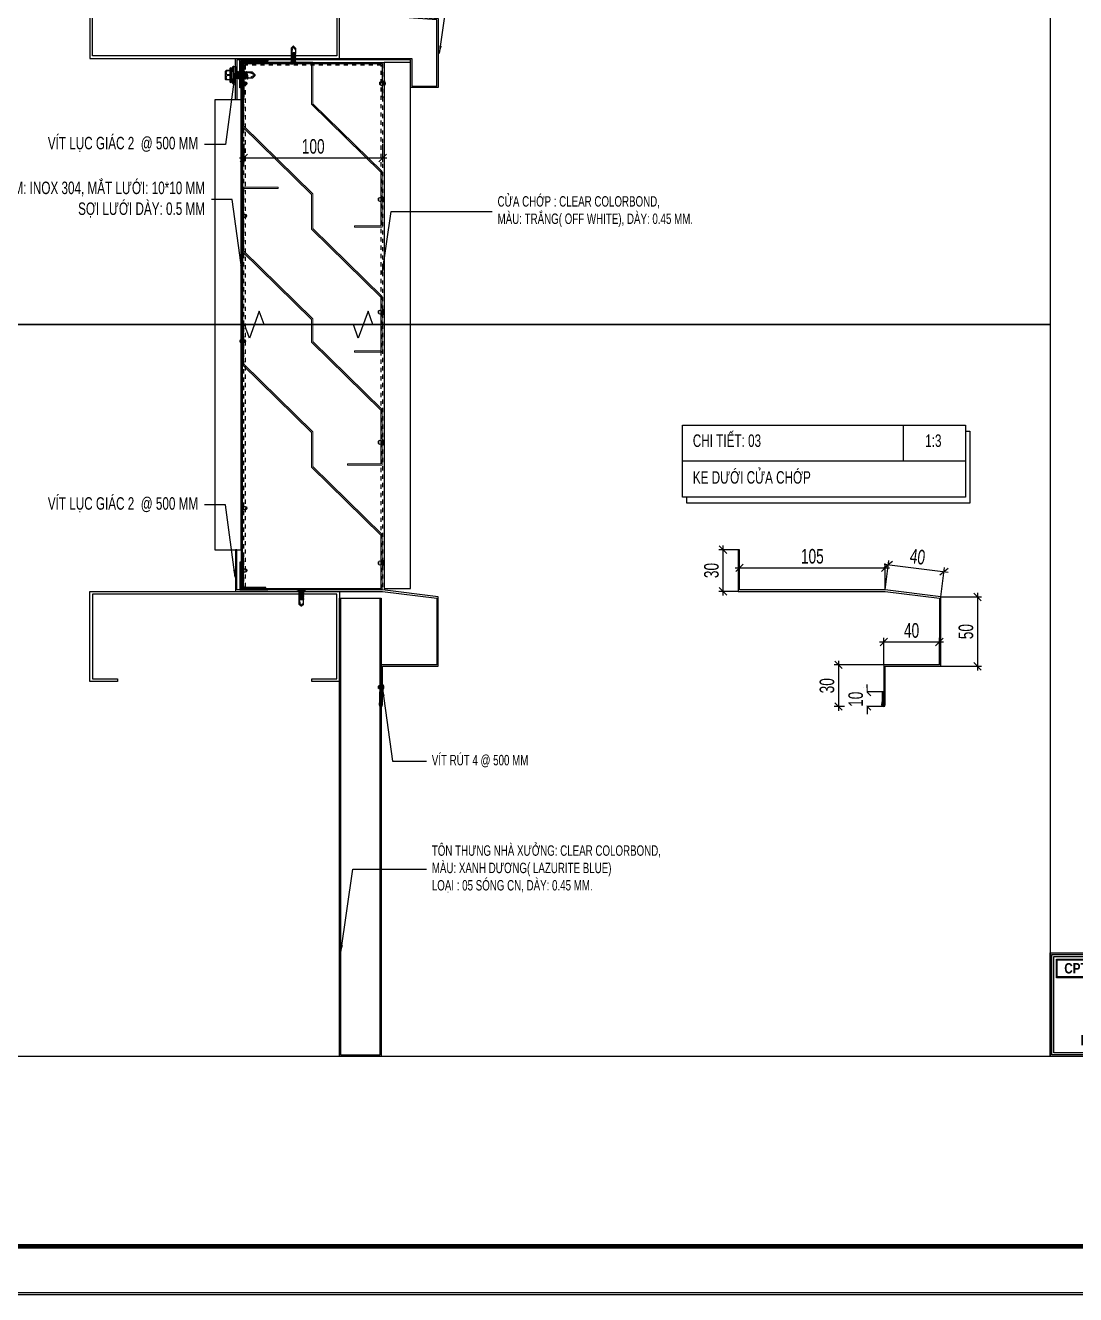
# Model space of a CAD drawing. Header units: inches. Extents: x 340055 to 349452, y -34649 to -30845.
# Drawn here: x 346303.7 to 346555.9, y -33835.3 to -33530.4 of the extents above; entities that cross this region are included whole.
import ezdxf
from ezdxf.enums import TextEntityAlignment as Align

# ---------------------------------------------------------------- set-up
doc = ezdxf.new("R2010")
doc.units = ezdxf.units.IN
doc.header["$MEASUREMENT"] = 0
doc.linetypes.add('DASHED2', pattern=[9.525, 6.35, -3.175])
doc.linetypes.add('DD3', pattern=[0.2, 0.1, -0.1])
for name, color, linetype in [('1', 1, 'Continuous'), ('2', 2, 'Continuous'), ('3', 3, 'Continuous'), ('9', 9, 'Continuous'), ('DIM', 8, 'Continuous'), ('flashing', 6, 'Continuous'), ('NET IN', 3, 'Continuous'), ('STRUCTURE', 1, 'Continuous')]:
    doc.layers.add(name, color=color, linetype=linetype)
doc.layers.add('2H-vua', color=2, linetype='Continuous', lineweight=20)
doc.layers.add('TL-TIILE BLOCK A2$0$TL-TITLE BLOCK 1', color=7, linetype='Continuous', lineweight=50)
doc.styles.add('2501', font='', dxfattribs={"height": 250})
doc.styles.add('HX3', font='')
doc.styles.add('ST1H', font='vnshxh.shx', dxfattribs={"width": 0.7})
doc.styles.get('2501').set_extended_font_data('.VnArialH', bold=True)
doc.styles.get('HX3').set_extended_font_data('.VnBlackH')
doc.dimstyles.new('3', dxfattribs={"dimtxt": 3.5, "dimasz": 1.8, "dimexe": 1, "dimexo": 0, "dimgap": 1, "dimtad": 1, "dimdec": 0, "dimlfac": 3, "dimzin": 0, "dimdsep": 46, "dimtxsty": 'ST1H', "dimblk": 'OBLIQUE', "dimcen": 1, "dimdle": 1, "dimclrd": 8, "dimclre": 8, "dimclrt": 3, "dimadec": 0, "dimazin": 0, "dimtfac": 1, "dimtdec": 0, "dimtix": 1, "dimtofl": 0, "dimtmove": 1, "dimatfit": 3, "dimfxl": 0, "dimtolj": 1, "dimtzin": 0, "dimlwd": -1, "dimlwe": -1, "dimarcsym": 0})

# ---------------------------------------------------------------- blocks, each defined once
blk = doc.blocks.new('RIVET')
at = {"color": 8}
for p, q in [((-3.9, 1.1), (-4.2, 0)), ((-4.2, 0), (-3.9, -1.1)), ((-3.9, -1.1), (-3.9, 1.1)), ((-3.5, -1.3), (-3.5, 1.3)), ((-1, -1.2), (-1, 1.3)), ((-1, 1.3), (-0.1, 1.3)), ((0, 1.3), (0, 2.4)), ((0, -1.3), (0, 1.3)), ((0.1, 2.5), (0.1, 2.5)), ((0.1, 2.5), (0.7, 1.4)), ((0.1, -2.5), (0.1, 2.5)), ((0.7, 1.1), (0.7, -1.1)), ((0.9, 0.7), (0.7, 0.7)), ((0.9, -0.7), (0.9, 0.7)), ((-0.1, -1.2), (-1, -1.2)), ((0, -2.4), (0, -1.3)), ((0.7, -1.4), (0.1, -2.5)), ((0.1, -2.5), (0.1, -2.5)), ((0.9, -0.7), (0.7, -0.7))]:
    blk.add_line(p, q, dxfattribs=at)
for centre, radius, start, end in [((-3.4, 0.7), 0.634, 101.5667, 142.2309), ((-2.5, -0.1), 1.78, 64.6352, 125.2369), ((-0.9, 3), 1.71, 240.4783, 268.3625), ((-0.1, 1.3), 0.0625, 270, 0), ((0.1, 2.4), 0.0625, 90, 180), ((0.1, 2.4), 0.0625, 26.5651, 90), ((0.1, 1.1), 0.625, 0, 26.5651), ((5.4, 0.6), 4.45, 179.0778, 187.9518), ((5.8, -0.6), 4.85, 172.415, 180.5555), ((-3.4, -0.7), 0.634, 217.7691, 258.4333), ((-2.5, 0.1), 1.78, 234.7631, 295.3648), ((-0.9, -3), 1.71, 91.6375, 119.5217), ((-0.1, -1.3), 0.0625, 0, 90), ((0.1, -2.4), 0.0625, 180, 270), ((0.1, -2.4), 0.0625, 270, 333.4349), ((0.1, -1.1), 0.625, 333.4349, 0)]:
    blk.add_arc(centre, radius, start, end, dxfattribs=at)
blk = doc.blocks.new('HFR-1')
at = {"layer": 'STRUCTURE', "color": 1, "linetype": 'Continuous'}
for p, q in [((-5.5, 0), (5.5, 0)), ((-5.2, 0.8), (-3.4, 1.5)), ((5.2, 0.8), (3.4, 1.5)), ((-2.4, -1.2), (-3, -1.6)), ((-3, -1.6), (-2.4, -1.9)), ((-2.4, -1.9), (-3, -2.3)), ((-3, -2.3), (-2.4, -2.6)), ((-2.4, -2.6), (-3, -3)), ((-3, -3), (-2.4, -3.3)), ((-2.4, -3.3), (-3, -3.7)), ((-3, -3.7), (-2.4, -4.1)), ((-2.4, -4.1), (-3, -4.4)), ((-3, -4.4), (-2.4, -4.8)), ((-2.4, -4.8), (-3, -5.1)), ((-3, -5.1), (-2.4, -5.5)), ((-2.4, -5.5), (-3, -5.8)), ((-3, -5.8), (-2.4, -6.2)), ((-2.4, -6.2), (-3, -6.6)), ((-3, -6.6), (-2.4, -6.9)), ((-2.4, -6.9), (-3, -7.3)), ((-3, -7.3), (-2.4, -7.6)), ((-2.4, -7.6), (-3, -8)), ((-3, -8), (-2.4, -8.3)), ((-2.4, -8.3), (-3, -8.7)), ((-3, -8.7), (-2.4, -9)), ((-2.4, -9), (-3, -9.4)), ((-3, -9.4), (-2.4, -9.7)), ((-2.4, -9.7), (-3, -10.1)), ((-3, -10.1), (-2.4, -10.5)), ((-2.4, -10.5), (-3, -10.8)), ((-3, -10.8), (-2.4, -11.2)), ((-2.4, -11.2), (-3, -11.5)), ((-3, -11.5), (-2.4, -11.9)), ((-2.9, -1.6), (2.9, -1.4)), ((-2.9, -2.3), (2.9, -2.1)), ((-2.9, -3), (2.9, -2.8)), ((-2.9, -3.7), (2.9, -3.6)), ((-2.9, -4.4), (2.9, -4.3)), ((-2.9, -5.1), (2.9, -5)), ((-2.9, -5.9), (2.9, -5.7)), ((-2.9, -6.6), (2.9, -6.4)), ((-2.9, -7.3), (2.9, -7.1)), ((-2.9, -8), (2.9, -7.8)), ((-2.9, -8.7), (2.9, -8.5)), ((-2.9, -9.4), (2.9, -9.2)), ((-2.9, -10.1), (1.5, -10)), ((-2.9, -10.8), (1.3, -10.7)), ((-2.9, -11.5), (0.9, -11.4)), ((-2.5, -17.4), (-2.5, -11.8)), ((2.4, -1.1), (-2.4, -1.2)), ((2.4, -1.8), (-2.4, -1.9)), ((-2.4, -1.9), (2.4, -1.8)), ((-2.4, -2.6), (2.4, -2.5)), ((2.4, -2.5), (-2.4, -2.6)), ((-2.4, -3.3), (2.4, -3.2)), ((2.4, -3.2), (-2.4, -3.3)), ((-2.4, -4.1), (2.4, -3.9)), ((2.4, -3.9), (-2.4, -4.1)), ((-2.4, -4.8), (2.4, -4.6)), ((2.4, -4.6), (-2.4, -4.8)), ((-2.4, -5.5), (2.4, -5.3)), ((2.4, -5.3), (-2.4, -5.5)), ((-2.4, -6.2), (2.4, -6)), ((2.4, -6), (-2.4, -6.2)), ((-2.4, -6.9), (2.4, -6.8)), ((2.4, -6.8), (-2.4, -6.9)), ((-2.4, -7.6), (2.4, -7.5)), ((2.4, -7.5), (-2.4, -7.6)), ((-2.4, -8.3), (2.4, -8.2)), ((2.4, -8.2), (-2.4, -8.3)), ((-2.4, -9), (2.4, -8.9)), ((2.4, -8.9), (-2.4, -9)), ((-2.4, -9.7), (2.4, -9.6)), ((2.4, -9.6), (-2.4, -9.7)), ((1.4, -10.3), (-2.4, -10.5)), ((-2.4, -10.5), (1.4, -10.3)), ((-2.4, -11.2), (1.1, -11.1)), ((1.1, -11.1), (-2.4, -11.2)), ((-2.4, -11.9), (0.4, -11.8)), ((1.6, -16.1), (2.3, -10.2)), ((2.2, -10), (2.9, -10)), ((2.2, -11), (2.4, -11)), ((2.4, -11), (2.2, -11)), ((2.2, -11.4), (2.9, -11.4)), ((2.2, -11.7), (2.4, -11.7)), ((2.4, -10.3), (2.3, -10.3)), ((2.3, -10.3), (2.4, -10.3)), ((2.3, -10.7), (2.9, -10.7)), ((2.9, -1.4), (2.4, -1.1)), ((2.4, -1.8), (2.9, -1.4)), ((2.9, -2.1), (2.4, -1.8)), ((2.4, -2.5), (2.9, -2.1)), ((2.9, -2.8), (2.4, -2.5)), ((2.4, -3.2), (2.9, -2.8)), ((2.9, -3.6), (2.4, -3.2)), ((2.4, -3.9), (2.9, -3.6)), ((2.9, -4.3), (2.4, -3.9)), ((2.4, -4.6), (2.9, -4.3)), ((2.9, -5), (2.4, -4.6)), ((2.4, -5.3), (2.9, -5)), ((2.9, -5.7), (2.4, -5.3)), ((2.4, -6), (2.9, -5.7)), ((2.9, -6.4), (2.4, -6)), ((2.4, -6.8), (2.9, -6.4)), ((2.9, -7.1), (2.4, -6.8)), ((2.4, -7.5), (2.9, -7.1)), ((2.9, -7.8), (2.4, -7.5)), ((2.4, -8.2), (2.9, -7.8)), ((2.9, -8.5), (2.4, -8.2)), ((2.4, -8.9), (2.9, -8.5)), ((2.9, -9.2), (2.4, -8.9)), ((2.4, -9.6), (2.9, -9.2)), ((2.9, -10), (2.4, -9.6)), ((2.4, -10.3), (2.9, -10)), ((2.9, -10.7), (2.4, -10.3)), ((2.4, -11), (2.9, -10.7)), ((2.9, -11.4), (2.4, -11)), ((2.4, -11.7), (2.9, -11.4)), ((2.5, -17.4), (2.5, -11.7)), ((-2.5, -17.4), (-2, -16.7)), ((-2.5, -17.4), (-0.2, -19.7)), ((-1, -16.7), (0.2, -19.7)), ((0.1, -19.4), (1.2, -17.3)), ((0.2, -19.7), (2.5, -17.4))]:
    blk.add_line(p, q, dxfattribs=at)
at = {"layer": 'STRUCTURE', "color": 1, "linetype": 'Continuous', "ltscale": 8}
for p in [(-3.4, 1.5), (3.4, 1.5)]:
    blk.add_line(p, (0, 1.5), dxfattribs=at)
at = {"layer": 'STRUCTURE', "color": 1, "linetype": 'DASHED2'}
for p in [(-1.9, 1.5), (1.9, 1.5)]:
    blk.add_line(p, (0, 0), dxfattribs=at)
at = {"layer": 'STRUCTURE', "color": 1, "linetype": 'Continuous', "ltscale": 8}
for centre, start, end in [((-4.7, 0.2), 130.41, 194.8062), ((4.7, 0.2), 345.1938, 49.59)]:
    blk.add_arc(centre, 0.801, start, end, dxfattribs=at)
at = {"layer": 'STRUCTURE', "color": 1, "linetype": 'Continuous'}
for centre, radius, start, end in [((-7.3, -9), 9.14, 58.065, 78.8402), ((5.1, -3.8), 3.83, 84.2039, 134.3621), ((-0.5, -10.1), 1.93, 296.6041, 355.3922), ((1.9, -10.3), 0.444, 15.9762, 172.6971), ((-1.5, -17.1), 0.59, 34.2302, 144.5641), ((0, -19.4), 0.331, 231.6348, 305.4287), ((-0.6, -16), 2.2, 324.0048, 357.8268)]:
    blk.add_arc(centre, radius, start, end, dxfattribs=at)
blk = doc.blocks.new('_Oblique')
at = {"color": 0, "linetype": 'ByBlock', "lineweight": -2}
blk.add_line((-0.5, -0.5), (0.5, 0.5), dxfattribs=at)
blk = doc.blocks.new('*D333')
at = {"color": 8, "linetype": 'Continuous', "transparency": 16777216}
for p, q in [((346356.18, -33558.89), (346356.18, -33563.28)), ((346389.51, -33558.89), (346389.51, -33563.28)), ((346355.18, -33562.28), (346390.51, -33562.28))]:
    blk.add_line(p, q, dxfattribs=at)
at = {"layer": 'Defpoints', "color": 0, "transparency": 16777216}
for p in [(346356.18, -33558.89), (346389.51, -33558.89), (346389.51, -33562.28)]:
    blk.add_point(p, dxfattribs=at)
at = {"color": 8, "transparency": 16777216, "xscale": 1.8, "yscale": 1.8, "zscale": 1.8, "rotation": 180}
blk.add_blockref('_Oblique', (346356.18, -33562.28), dxfattribs=at)
at = {"color": 8, "transparency": 16777216, "xscale": 1.8, "yscale": 1.8, "zscale": 1.8}
blk.add_blockref('_Oblique', (346389.51, -33562.28), dxfattribs=at)
at = {"color": 3, "transparency": 16777216, "insert": (346372.85, -33559.53), "char_height": 3.5, "attachment_point": 5, "style": 'ST1H', "bg_fill": 3, "box_fill_scale": 1.25, "bg_fill_color": 256, "bg_fill_true_color": 13158600, "bg_fill_transparency": 0}
blk.add_mtext('\\A1;100', dxfattribs=at)
blk = doc.blocks.new('*D334')
at = {"color": 8, "linetype": 'Continuous', "transparency": 16777216}
for p, q in [((346474.86, -33656.39), (346470.23, -33656.39)), ((346471.23, -33655.39), (346471.23, -33667.39)), ((346474.86, -33666.39), (346470.23, -33666.39))]:
    blk.add_line(p, q, dxfattribs=at)
at = {"layer": 'Defpoints', "color": 0, "transparency": 16777216}
for p in [(346474.86, -33656.39), (346471.23, -33666.39), (346474.86, -33666.39)]:
    blk.add_point(p, dxfattribs=at)
at = {"color": 8, "transparency": 16777216, "xscale": 1.8, "yscale": 1.8, "zscale": 1.8}
for p, rotation in [((346471.23, -33656.39), 90), ((346471.23, -33666.39), 270)]:
    blk.add_blockref('_Oblique', p, dxfattribs=dict(at, rotation=rotation))
at = {"color": 3, "transparency": 16777216, "insert": (346468.48, -33661.39), "char_height": 3.5, "attachment_point": 5, "rotation": 90, "style": 'ST1H', "bg_fill": 3, "box_fill_scale": 1.25, "bg_fill_color": 256, "bg_fill_true_color": 13158600, "bg_fill_transparency": 0}
blk.add_mtext('\\A1;30', dxfattribs=at)
blk = doc.blocks.new('*D335')
at = {"color": 8, "linetype": 'Continuous', "transparency": 16777216}
for p, q in [((346474.2, -33660.73), (346511.2, -33660.73)), ((346475.2, -33666.06), (346475.2, -33659.73)), ((346510.2, -33666.06), (346510.2, -33659.73))]:
    blk.add_line(p, q, dxfattribs=at)
at = {"layer": 'Defpoints', "color": 0, "transparency": 16777216}
for p in [(346510.2, -33660.73), (346475.2, -33666.06), (346510.2, -33666.06)]:
    blk.add_point(p, dxfattribs=at)
at = {"color": 8, "transparency": 16777216, "xscale": 1.8, "yscale": 1.8, "zscale": 1.8, "rotation": 180}
blk.add_blockref('_Oblique', (346475.2, -33660.73), dxfattribs=at)
at = {"color": 8, "transparency": 16777216, "xscale": 1.8, "yscale": 1.8, "zscale": 1.8}
blk.add_blockref('_Oblique', (346510.2, -33660.73), dxfattribs=at)
at = {"color": 3, "transparency": 16777216, "insert": (346492.7, -33657.98), "char_height": 3.5, "attachment_point": 5, "style": 'ST1H', "bg_fill": 3, "box_fill_scale": 1.25, "bg_fill_color": 256, "bg_fill_true_color": 13158600, "bg_fill_transparency": 0}
blk.add_mtext('\\A1;105', dxfattribs=at)
blk = doc.blocks.new('*D336')
at = {"color": 8, "linetype": 'Continuous', "transparency": 16777216}
for p, q in [((346509.97, -33659.85), (346525.29, -33661.77)), ((346510.2, -33666.06), (346511.09, -33658.98)), ((346523.54, -33667.73), (346524.43, -33660.65))]:
    blk.add_line(p, q, dxfattribs=at)
at = {"layer": 'Defpoints', "color": 0, "transparency": 16777216}
for p in [(346524.3, -33661.64), (346510.2, -33666.06), (346523.54, -33667.73)]:
    blk.add_point(p, dxfattribs=at)
at = {"color": 8, "transparency": 16777216, "xscale": 1.8, "yscale": 1.8, "zscale": 1.8}
for p, rotation in [((346510.96, -33659.97), 172.8787260717291), ((346524.3, -33661.64), 352.8787260717291)]:
    blk.add_blockref('_Oblique', p, dxfattribs=dict(at, rotation=rotation))
at = {"color": 3, "transparency": 16777216, "insert": (346517.97, -33658.08), "char_height": 3.5, "attachment_point": 5, "rotation": 352.8787, "style": 'ST1H', "bg_fill": 3, "box_fill_scale": 1.25, "bg_fill_color": 256, "bg_fill_true_color": 13158600, "bg_fill_transparency": 0}
blk.add_mtext('\\A1;40', dxfattribs=at)
blk = doc.blocks.new('*D337')
at = {"color": 8, "linetype": 'Continuous', "transparency": 16777216}
for p, q in [((346532.34, -33666.73), (346532.34, -33685.39)), ((346523.54, -33667.73), (346533.34, -33667.73)), ((346523.54, -33684.39), (346533.34, -33684.39))]:
    blk.add_line(p, q, dxfattribs=at)
at = {"layer": 'Defpoints', "color": 0, "transparency": 16777216}
for p in [(346523.54, -33667.73), (346523.54, -33684.39), (346532.34, -33684.39)]:
    blk.add_point(p, dxfattribs=at)
at = {"color": 8, "transparency": 16777216, "xscale": 1.8, "yscale": 1.8, "zscale": 1.8}
for p, rotation in [((346532.34, -33667.73), 90), ((346532.34, -33684.39), 270)]:
    blk.add_blockref('_Oblique', p, dxfattribs=dict(at, rotation=rotation))
at = {"color": 3, "transparency": 16777216, "insert": (346529.59, -33676.06), "char_height": 3.5, "attachment_point": 5, "rotation": 90, "style": 'ST1H', "bg_fill": 3, "box_fill_scale": 1.25, "bg_fill_color": 256, "bg_fill_true_color": 13158600, "bg_fill_transparency": 0}
blk.add_mtext('\\A1;50', dxfattribs=at)
blk = doc.blocks.new('*D338')
at = {"color": 8, "linetype": 'Continuous', "transparency": 16777216}
for p, q in [((346508.86, -33678.55), (346524.21, -33678.55)), ((346509.86, -33684.06), (346509.86, -33677.55)), ((346523.21, -33684.06), (346523.21, -33677.55))]:
    blk.add_line(p, q, dxfattribs=at)
at = {"layer": 'Defpoints', "color": 0, "transparency": 16777216}
for p in [(346523.21, -33678.55), (346509.86, -33684.06), (346523.21, -33684.06)]:
    blk.add_point(p, dxfattribs=at)
at = {"color": 8, "transparency": 16777216, "xscale": 1.8, "yscale": 1.8, "zscale": 1.8, "rotation": 180}
blk.add_blockref('_Oblique', (346509.86, -33678.55), dxfattribs=at)
at = {"color": 8, "transparency": 16777216, "xscale": 1.8, "yscale": 1.8, "zscale": 1.8}
blk.add_blockref('_Oblique', (346523.21, -33678.55), dxfattribs=at)
at = {"color": 3, "transparency": 16777216, "insert": (346516.53, -33675.8), "char_height": 3.5, "attachment_point": 5, "style": 'ST1H', "bg_fill": 3, "box_fill_scale": 1.25, "bg_fill_color": 256, "bg_fill_true_color": 13158600, "bg_fill_transparency": 0}
blk.add_mtext('\\A1;40', dxfattribs=at)
blk = doc.blocks.new('*D339')
at = {"color": 8, "linetype": 'Continuous', "transparency": 16777216}
for p, q in [((346509.86, -33684.06), (346497.97, -33684.06)), ((346498.97, -33683.06), (346498.97, -33695.06)), ((346509.76, -33694.06), (346497.97, -33694.06))]:
    blk.add_line(p, q, dxfattribs=at)
at = {"layer": 'Defpoints', "color": 0, "transparency": 16777216}
for p in [(346509.86, -33684.06), (346498.97, -33694.06), (346509.76, -33694.06)]:
    blk.add_point(p, dxfattribs=at)
at = {"color": 8, "transparency": 16777216, "xscale": 1.8, "yscale": 1.8, "zscale": 1.8}
for p, rotation in [((346498.97, -33684.06), 90), ((346498.97, -33694.06), 270)]:
    blk.add_blockref('_Oblique', p, dxfattribs=dict(at, rotation=rotation))
at = {"color": 3, "transparency": 16777216, "insert": (346496.22, -33689.06), "char_height": 3.5, "attachment_point": 5, "rotation": 90, "style": 'ST1H', "bg_fill": 3, "box_fill_scale": 1.25, "bg_fill_color": 256, "bg_fill_true_color": 13158600, "bg_fill_transparency": 0}
blk.add_mtext('\\A1;30', dxfattribs=at)
blk = doc.blocks.new('*D340')
at = {"color": 8, "linetype": 'Continuous', "transparency": 16777216}
for p, q in [((346509.48, -33690.56), (346504.87, -33690.56)), ((346505.87, -33690.56), (346505.87, -33688.76)), ((346509.76, -33694.06), (346504.87, -33694.06)), ((346505.87, -33694.06), (346505.87, -33695.86))]:
    blk.add_line(p, q, dxfattribs=at)
at = {"layer": 'Defpoints', "color": 0, "transparency": 16777216}
for p in [(346509.48, -33690.56), (346509.76, -33694.06)]:
    blk.add_point(p, dxfattribs=at)
at = {"color": 8, "transparency": 16777216, "xscale": 1.8, "yscale": 1.8, "zscale": 1.8}
for p, rotation in [((346505.87, -33690.56), 270), ((346505.87, -33694.06), 90)]:
    blk.add_blockref('_Oblique', p, dxfattribs=dict(at, rotation=rotation))
at = {"color": 3, "transparency": 16777216, "insert": (346503.12, -33692.31), "char_height": 3.5, "attachment_point": 5, "rotation": 90, "style": 'ST1H', "bg_fill": 3, "box_fill_scale": 1.25, "bg_fill_color": 256, "bg_fill_true_color": 13158600, "bg_fill_transparency": 0}
blk.add_mtext('\\A1;10', dxfattribs=at)
at = {"layer": 'Defpoints', "color": 0, "transparency": 16777216}
blk.add_point((346505.87, -33694.06), dxfattribs=at)
blk = doc.blocks.new('DAUKIEMSOAT')
at = {"layer": '1'}
h = blk.add_hatch(color=10, dxfattribs=at)
h.dxf.hatch_style = 1
h.paths.add_polyline_path([(-1009.3, -10752.83), (-1009.3, -10728.79), (-944.11, -10728.79), (-944.11, -10752.83)], flags=16)
h.paths.add_polyline_path([(-1009.73, -10753.26), (-1009.73, -10728.36), (-943.68, -10728.36), (-943.68, -10753.26)])
h = blk.add_hatch(color=10, dxfattribs=at)
h.dxf.hatch_style = 1
h.paths.add_polyline_path([(-945.66, -10734.13), (-1008.05, -10734.13), (-1008.05, -10730.05), (-945.66, -10730.05)], flags=16)
h.paths.add_polyline_path([(-945.4, -10729.86), (-945.4, -10734.33), (-1008.24, -10734.33), (-1008.24, -10729.86)])
at = {"layer": '1', "color": 10}
for points in [[(-1009.73, -10753.26), (-1009.73, -10728.36), (-943.68, -10728.36), (-943.68, -10753.26)], [(-1009.3, -10752.83), (-1009.3, -10728.79), (-944.11, -10728.79), (-944.11, -10752.83)], [(-1008.87, -10752.4), (-1008.87, -10729.22), (-944.54, -10729.22), (-944.54, -10752.4)], [(-945.4, -10729.86), (-945.4, -10734.33), (-1008.24, -10734.33), (-1008.24, -10729.86)], [(-945.66, -10734.13), (-1008.05, -10734.13), (-1008.05, -10730.05), (-945.66, -10730.05)]]:
    blk.add_lwpolyline(points, close=True, dxfattribs=at)
at = {"layer": '1', "color": 10, "style": '2501', "width": 0.8}
blk.add_text('CPT VN MECHANICAL CONSTRUCTION JSC', height=2.5, dxfattribs=at).set_placement((-1006.34, -10733.32))
at = {"layer": '1', "color": 10, "style": 'HX3', "width": 0.9}
blk.add_text('APPROVED', height=6.75, dxfattribs=at).set_placement((-977.64, -10744.37), align=Align.CENTER)
at = {"layer": '1', "color": 251, "linetype": 'Continuous', "true_color": 0x645e5e, "style": 'HX3', "width": 0.9}
blk.add_text('APPROVED', height=6.75, dxfattribs=at).set_placement((-976.82, -10744.92), align=Align.CENTER)
at = {"layer": '1', "color": 10, "style": '2501'}
blk.add_attdef('DATE', text='', height=2.48, dxfattribs=at).set_placement((-1002.45, -10749.37), align=Align.MIDDLE_LEFT)
blk = doc.blocks.new('A$C57dc6cef')
at = {"layer": 'DIM', "color": 1}
blk.add_blockref('DAUKIEMSOAT', (1009.73, 10753.26), dxfattribs=at).add_auto_attribs({'DATE': 'DATE:11.07.2022'})
blk = doc.blocks.new('A$Cc64c765f')
at = {"layer": '9'}
blk.add_blockref('A$C57dc6cef', (-1.75, 0), dxfattribs=at)
blk = doc.blocks.new('Short_Self_drilling')
at = {"layer": 'STRUCTURE', "color": 1, "linetype": 'Continuous'}
for p, q in [((6.43, 1.74), (-6.43, 1.73)), ((5.14, 3.76), (-5.14, 3.75)), ((-2.57, 2.9), (-5.14, 2.9)), ((-3.43, 3.75), (-3.43, 6.75)), ((3, 7.19), (-3, 7.18)), ((2.57, 2.9), (-2.57, 2.9)), ((-2.14, 2.8), (-2.14, 2.9)), ((6.25, 0), (0, 0)), ((2.15, 2.8), (2.15, 2.9)), ((2.16, -0.5), (2.15, 0.01)), ((5.14, 2.9), (2.57, 2.9)), ((3.43, 3.76), (3.42, 6.76)), ((2.99, -1.17), (-2.7, -0.23)), ((2.99, -2.7), (-2.7, -1.76)), ((2.99, -4.23), (-2.7, -3.28)), ((2.99, -5.75), (-2.7, -4.81)), ((2.99, -7.28), (-2.7, -6.33)), ((-1.91, -7.99), (-2.7, -7.86)), ((-2.14, -1.38), (-2.14, -0.87)), ((-2.14, -2.91), (-2.14, -2.39)), ((-2.14, -4.43), (-2.14, -3.92)), ((-2.13, -5.96), (-2.14, -5.44)), ((-2.14, -12.33), (-2.14, -8.48)), ((-2.13, -7.49), (-2.13, -6.97)), ((3, -8.8), (-1.14, -8.12)), ((2.15, -12.31), (2.15, -9.14)), ((2.16, -2.03), (2.16, -1.51)), ((2.16, -3.55), (2.16, -3.04)), ((2.16, -5.08), (2.16, -4.56)), ((2.16, -6.6), (2.16, -6.09)), ((2.16, -8.13), (2.16, -7.61))]:
    blk.add_line(p, q, dxfattribs=at)
blk.add_lwpolyline([(6.43, 1.31), (6.43, 1.74), (2.14, 2.81), (-2.14, 2.8), (-6.43, 1.73), (-6.43, 1.3)], close=True, dxfattribs=at)
for points in [[(-6.43, 1.3, -0.088869), (-6.25, 0), (0, 0)], [(-0.13, 3.76), (-0.33, 6.23, 0.338878), (-3.14, 6.23), (-3.33, 3.75)], [(3.3, 3.76), (3.1, 6.23, 0.338878), (0.29, 6.23), (0.1, 3.76)], [(-0.08, -14.04), (-1.04, -12.24, -0.148657), (-1.4, -11.2), (-1.95, -7.72, -0.815006), (-1.21, -7.77, 0.150833), (-0.85, -8.68)], [(2.15, -12.31), (0.17, -14.24, -0.333596), (-0.17, -14.24), (-2.14, -12.33)], [(2.15, -12.31), (1.71, -11.7, 0.52242), (0.88, -11.71), (-0.17, -14.24)]]:
    blk.add_lwpolyline(points, format="xyb", dxfattribs=at)
for points in [[(2.99, -1.17), (2.16, -1.51), (-2.14, -0.85), (-2.7, -0.23), (-2.36, 0)], [(2.99, -2.7), (2.16, -3.04), (-2.14, -2.37), (-2.7, -1.76), (-2.14, -1.38), (2.16, -2.03), (2.99, -2.7)], [(2.99, -4.23), (2.16, -4.56), (-2.14, -3.9), (-2.7, -3.28), (-2.14, -2.91), (2.16, -3.55), (2.99, -4.23)], [(2.99, -5.75), (2.16, -6.09), (-2.14, -5.43), (-2.7, -4.81), (-2.14, -4.43), (2.16, -5.08), (2.99, -5.75)], [(2.99, -7.28), (2.16, -7.62), (-2.14, -6.95), (-2.7, -6.33), (-2.13, -5.96), (2.16, -6.6), (2.99, -7.28)], [(-1.82, -8.53), (-2.14, -8.48), (-2.7, -7.86), (-2.13, -7.49), (-1.83, -7.53)], [(-1.26, -7.62), (2.16, -8.13), (3, -8.8)], [(-1.18, 0), (2.16, -0.5), (2.99, -1.17)], [(3, -8.8), (2.16, -9.14), (-0.85, -8.68)]]:
    blk.add_lwpolyline(points, dxfattribs=at)
for centre, radius, start, end in [((-4.99, 3.32), 0.455, 109.79487, 250.26739), ((-3, 6.75), 0.429, 90.03113, 180.03113), ((3, 6.76), 0.429, 0.03113, 90.03113), ((5.07, 3.33), 0.435, 279.72757, 80.33469), ((9.99, 0.17), 3.74, 162.29632, 182.61031)]:
    blk.add_arc(centre, radius, start, end, dxfattribs=at)
blk = doc.blocks.new('kt kien truc 1')
at = {"layer": 'Defpoints', "color": 8}
blk.add_lwpolyline([(0, 0), (594, 0), (594, 420), (0, 420)], close=True, dxfattribs=at)
at = {"layer": 'TL-TIILE BLOCK A2$0$TL-TITLE BLOCK 1', "const_width": 1}
blk.add_lwpolyline([(20, 10), (579, 10), (584, 15), (584, 405), (579, 410), (20, 410), (15, 405), (15, 15)], close=True, dxfattribs=at)

msp = doc.modelspace()

# ---------------------------------------------------------------- hatches: boundary and pattern name
at = {"true_color": 0xfa051e}
h = msp.add_hatch(dxfattribs=at)
h.set_pattern_fill('ANSI31', color=1, scale=3, style=0)
h.set_pattern_definition([(45, (1181.8792, 4339.82688), (-0.26516504294, 0.26516504294), [])])
h.paths.add_polyline_path([(346355.243, -33545.4237), (346355.243, -33538.757), (346361.9097, -33538.757), (346361.9097, -33539.057), (346355.543, -33539.057), (346355.543, -33545.4237)])
at = {"true_color": 0xf66c09}
h = msp.add_hatch(dxfattribs=at)
h.set_pattern_fill('ANSI37', color=30, style=0)
h.set_pattern_definition([(45, (1181.87918, 4339.82688), (-0.08838834765, 0.08838834765), []), (135, (1181.87918, 4339.82688), (-0.08838834765, -0.08838834765), [])])
h.paths.add_polyline_path([(346355.543, -33602.3297), (346355.543, -33539.057), (346361.4737, -33539.057), (346361.4737, -33539.357), (346355.843, -33539.357), (346355.843, -33602.3297)])
h = msp.add_hatch(dxfattribs=at)
h.set_pattern_fill('ANSI37', color=30, style=0)
h.set_pattern_definition([(315, (1181.87918, -71544.6437), (-0.08838834765, -0.08838834765), []), (225, (1181.87918, -71544.6437), (-0.08838834765, 0.08838834765), [])])
h.paths.add_polyline_path([(346355.543, -33602.4871), (346355.543, -33665.7598), (346361.4737, -33665.7598), (346361.4737, -33665.4598), (346355.843, -33665.4598), (346355.843, -33602.4871)])
at = {"true_color": 0xfa051e}
h = msp.add_hatch(dxfattribs=at)
h.set_pattern_fill('ANSI31', color=1, scale=3, style=0)
h.set_pattern_definition([(315, (1181.8792, -71544.6437), (-0.26516504294, -0.26516504294), [])])
h.paths.add_polyline_path([(346355.243, -33659.3931), (346355.243, -33666.0598), (346361.9097, -33666.0598), (346361.9097, -33665.7598), (346355.543, -33665.7598), (346355.543, -33659.3931)])

# ---------------------------------------------------------------- linework, layer by layer
at = {"color": 9}
msp.add_line((346514.5431, -33626.4978), (346514.5431, -33635.1224), dxfattribs=at)
at = {"color": 8}
for points in [[(346265.1481, -33426.5398), (346549.8171, -33426.5398), (346549.8171, -33602.3297), (346265.1481, -33602.3297)], [(346265.1481, -33602.3297), (346549.8171, -33602.3297), (346549.8171, -33778.1197), (346265.1481, -33778.1197)]]:
    msp.add_lwpolyline(points, close=True, dxfattribs=at)
at = {"color": 94}
for points in [[(346372.511, -33517.3931), (346378.511, -33517.3931), (346378.511, -33537.7265), (346319.8444, -33537.7265), (346319.8444, -33517.3931), (346325.8444, -33517.3931), (346325.8444, -33516.7265), (346319.1777, -33516.7265), (346319.1777, -33538.3931), (346379.1777, -33538.3931), (346379.1777, -33516.7265), (346372.511, -33516.7265), (346372.511, -33517.3931)], [(346372.511, -33687.3931), (346378.511, -33687.3931), (346378.511, -33667.0598), (346319.8444, -33667.0598), (346319.8444, -33687.3931), (346325.8444, -33687.3931), (346325.8444, -33688.0598), (346319.1777, -33688.0598), (346319.1777, -33666.3931), (346379.1777, -33666.3931), (346379.1777, -33688.0598), (346372.511, -33688.0598), (346372.511, -33687.3931)]]:
    msp.add_lwpolyline(points, dxfattribs=at)
at = {"color": 1, "true_color": 0xfa051e}
for points in [[(346355.243, -33545.4237), (346355.243, -33538.757), (346361.9097, -33538.757), (346361.9097, -33539.057), (346355.543, -33539.057), (346355.543, -33545.4237)], [(346355.243, -33659.3931), (346355.243, -33666.0598), (346361.9097, -33666.0598), (346361.9097, -33665.7598), (346355.543, -33665.7598), (346355.543, -33659.3931)]]:
    msp.add_lwpolyline(points, close=True, dxfattribs=at)
at = {"color": 30, "true_color": 0xf66c09}
for points in [[(346355.543, -33602.3297), (346355.543, -33539.057), (346361.4737, -33539.057), (346361.4737, -33539.357), (346355.843, -33539.357), (346355.843, -33602.3297)], [(346355.543, -33602.4871), (346355.543, -33665.7598), (346361.4737, -33665.7598), (346361.4737, -33665.4598), (346355.843, -33665.4598), (346355.843, -33602.4871)]]:
    msp.add_lwpolyline(points, close=True, dxfattribs=at)
at = {"color": 71, "linetype": 'DD3', "ltscale": 10}
for points in [[(346356.1808, -33602.3297), (346356.1808, -33539.6903), (346389.5119, -33539.6903), (346389.5119, -33602.3297)], [(346389.1786, -33602.3297), (346389.1786, -33540.0237), (346356.5142, -33540.0237), (346356.5142, -33602.3297)], [(346389.5146, -33602.3297), (346389.5152, -33666.0598), (346356.1841, -33666.0598), (346356.1835, -33602.3297)], [(346356.5168, -33602.3297), (346356.5174, -33665.7265), (346389.1818, -33665.7265), (346389.1812, -33602.3297)]]:
    msp.add_lwpolyline(points, dxfattribs=at)
at = {"layer": '2', "color": 3, "ltscale": 0.3}
msp.add_lwpolyline([(346389.1777, -33668.0598), (346389.1776, -33778.1197), (346379.1779, -33778.1197), (346379.1777, -33668.0598)], close=True, dxfattribs=at)
msp.add_lwpolyline([(346388.8444, -33668.0598), (346388.8443, -33777.7863), (346379.5112, -33777.7863), (346379.511, -33668.0598)], dxfattribs=at)
at = {"layer": '2H-vua'}
for points in [[(346372.4357, -33602.3297), (346372.4357, -33601.0644), (346355.7817, -33584.7437), (346355.7817, -33569.2703), (346364.4484, -33569.2703), (346364.4484, -33569.6037), (346356.1151, -33569.6037), (346356.1151, -33584.6037), (346372.7691, -33600.9243), (346372.7691, -33602.3297)], [(346372.7691, -33570.9243), (346372.7691, -33579.2577), (346389.423, -33595.5783), (346389.423, -33608.9116), (346382.7564, -33608.9116), (346382.7564, -33608.5783), (346389.0897, -33608.5783), (346389.0897, -33595.7184), (346372.4357, -33579.3977), (346372.4357, -33571.0644)], [(346356.1151, -33602.3297), (346356.1151, -33611.7518), (346372.7691, -33628.0725), (346372.7691, -33636.4058), (346389.423, -33652.7265), (346389.423, -33666.0598), (346355.7817, -33666.0598), (346355.7817, -33657.8295), (346356.1151, -33657.8295), (346356.1151, -33665.7265), (346389.0897, -33665.7265), (346389.0897, -33652.8665), (346372.4357, -33636.5459), (346372.4357, -33628.2125), (346355.7817, -33611.8919), (346355.7817, -33602.3297)], [(346372.7691, -33602.3297), (346372.7691, -33606.4058), (346389.423, -33622.7265), (346389.423, -33636.0598), (346381.0897, -33636.0598), (346381.0897, -33635.7265), (346389.0897, -33635.7265), (346389.0897, -33622.8665), (346372.4357, -33606.5459), (346372.4357, -33602.3297)]]:
    msp.add_lwpolyline(points, dxfattribs=at)
at = {"layer": 'flashing'}
for points in [[(346354.5113, -33538.7354), (346354.5099, -33548.3293), (346354.1759, -33548.3293), (346354.1757, -33538.4013), (346396.5124, -33538.3654), (346396.5133, -33545.0132), (346402.5248, -33545.0132), (346402.5248, -33529.0865), (346379.1777, -33527.391), (346379.1745, -33500.8233), (346379.5086, -33500.8233), (346379.5133, -33527.0578), (346402.8582, -33528.781), (346402.8582, -33545.3466), (346396.1777, -33545.3466), (346396.1777, -33538.701)], [(346369.1155, -33539.357), (346389.8475, -33539.357), (346389.8475, -33547.6903), (346389.5119, -33547.6903), (346389.5119, -33539.6903), (346369.1155, -33539.6903), (346356.1786, -33539.6903), (346356.1786, -33547.6903), (346355.843, -33547.6903), (346355.843, -33539.357)]]:
    msp.add_lwpolyline(points, close=True, dxfattribs=at)
at = {"layer": 'flashing', "color": 94, "linetype": 'Continuous'}
msp.add_lwpolyline([(346397.3172, -33602.3297), (346397.3172, -33602.3297), (346397.3172, -33602.3297), (346397.3172, -33602.3297), (346387.1946, -33602.3297), (346386.0227, -33599.11), (346383.679, -33605.5494), (346382.5071, -33602.3297), (346371.1892, -33602.3297), (346371.1892, -33602.3297), (346371.1892, -33602.3297), (346371.1892, -33602.3297), (346371.1892, -33602.3297), (346371.1892, -33602.3297), (346371.1892, -33602.3297), (346361.0666, -33602.3297), (346359.8947, -33599.11), (346357.551, -33605.5494), (346356.3791, -33602.3297), (346345.0612, -33602.3297), (346345.0612, -33602.3297), (346345.0612, -33602.3297), (346345.0612, -33602.3297), (346345.0612, -33602.3297), (346345.0612, -33602.3297), (346345.0612, -33602.3297), (346334.9386, -33602.3297)], dxfattribs=at)
at = {"layer": 'flashing'}
for points in [[(346402.8582, -33667.7265), (346389.5177, -33666.0598), (346354.5133, -33666.0598), (346354.5133, -33656.7265), (346354.5133, -33656.7265), (346354.5133, -33656.3931), (346354.1777, -33656.3931), (346354.1777, -33666.3931), (346389.4959, -33666.3931), (346402.5248, -33668.0188), (346402.5248, -33684.0598), (346389.1777, -33684.0598), (346389.1777, -33693.6812), (346389.1777, -33693.6812, -0.96181871), (346388.9884, -33693.6812), (346389.138, -33692.6483), (346389.138, -33690.5616), (346388.7995, -33690.5616), (346388.7995, -33692.5845), (346388.6523, -33693.6321, 0.99730347), (346389.511, -33693.6321), (346389.511, -33684.3931), (346402.8582, -33684.3931)], [(346523.5412, -33667.7265), (346510.2008, -33666.0598), (346475.1964, -33666.0598), (346475.1964, -33656.7265), (346475.1964, -33656.7265), (346475.1964, -33656.3931), (346474.8608, -33656.3931), (346474.8608, -33666.3931), (346510.179, -33666.3931), (346523.2079, -33668.0188), (346523.2079, -33684.0598), (346509.8608, -33684.0598), (346509.8608, -33693.6812), (346509.8608, -33693.6812, -0.96181871), (346509.6715, -33693.6812), (346509.821, -33692.6483), (346509.821, -33690.5616), (346509.4826, -33690.5616), (346509.4826, -33692.5845), (346509.3354, -33693.6321, 0.99730347), (346510.1941, -33693.6321), (346510.1941, -33684.3931), (346523.5412, -33684.3931)]]:
    msp.add_lwpolyline(points, format="xyb", close=True, dxfattribs=at)

# ---------------------------------------------------------------- block references
at = {"color": 8, "extrusion": (0, 0, -1)}
for p, xscale, yscale, zscale, rotation in [((-346368.0721, -33539.357), -0.1989464958193664, 0.1989464958460303, -0.1989464958193664, 180.146185946172), ((-346369.9937, -33666.0598), 0.1989464958193664, 0.1989464958193664, -0.1989464964394737, 359.853814053828)]:
    msp.add_blockref('HFR-1', p, dxfattribs=dict(at, xscale=xscale, yscale=yscale, zscale=zscale, rotation=rotation))
at = {"color": 1, "xscale": -0.3325819354032555, "yscale": 0.332581935399503, "zscale": 0.3325819354032661, "rotation": 90.03112726535566}
msp.add_blockref('Short_Self_drilling', (346354.1757, -33542.3993), dxfattribs=at)
msp.add_blockref('A$Cc64c765f', (346551.5643, -33778.1197))
at = {"layer": 'flashing', "color": 0, "ltscale": 500, "yscale": 0.25}
for p, xscale, zscale in [((346355.843, -33544.3896), -0.25, 0.2500000000007959), ((346389.8498, -33544.3896), 0.25, 0.25), ((346389.5119, -33572.2571), 0.25, 0.25), ((346355.7817, -33576.1939), -0.25, 0.2500000000007959), ((346389.5119, -33599.3168), 0.25, 0.25), ((346355.543, -33606.299), -0.25, 0.2500000000007959), ((346389.5119, -33630.5933), 0.25, 0.25), ((346355.8458, -33646.3928), -0.25, 0.2500000000007959), ((346355.8458, -33646.3928), -0.25, 0.2500000000007959), ((346355.8488, -33661.3748), -0.25, 0.2500000000007959), ((346355.8488, -33661.3748), -0.25, 0.2500000000007959), ((346389.5119, -33659.591), 0.25, 0.25), ((346389.511, -33689.4118), 0.25, 0.25)]:
    msp.add_blockref('RIVET', p, dxfattribs=dict(at, xscale=xscale, zscale=zscale))

# ---------------------------------------------------------------- leaders
at = {"color": 9}
for points in [[(346403.1735, -33537.1565), (346405.2636, -33522.6702), (346412.8353, -33522.6702)], [(346354.1381, -33541.6397), (346351.7636, -33559.051), (346345.1517, -33559.051)], [(346355.7868, -33589.7116), (346353.4123, -33572.3003), (346346.8004, -33572.3003)], [(346389.4147, -33590.0954), (346391.5667, -33575.1806), (346417.1146, -33575.1806)], [(346354.1381, -33663.0198), (346351.7636, -33645.6084), (346345.1517, -33645.6084)], [(346389.4825, -33689.7687), (346391.8571, -33707.18), (346401.3263, -33707.18)], [(346379.4572, -33753.1726), (346382.3537, -33733.098), (346401.3263, -33733.098)]]:
    msp.add_leader(points, dimstyle='3', override={"dimgap": 1, "dimtad": 0}, dxfattribs=at)

# ---------------------------------------------------------------- next in the draw order: texts
at = {"color": 3, "char_height": 3, "attachment_point": 6, "style": 'ST1H', "bg_fill": 2}
for insert in [(346345.212, -33559.051), (346345.212, -33645.6084)]:
    msp.add_mtext('\\A1;VÝT lôc gi¸c 2  @ 500 MM', dxfattribs=dict(at, insert=insert))
at = {"color": 30, "true_color": 0xf66c09, "insert": (346346.8607, -33572.3003), "char_height": 3, "attachment_point": 6, "style": 'ST1H', "bg_fill": 2}
msp.add_mtext('\\A1;L¦íI CH¾N CHIM: INOX 304, M¾T L¦íI: 10*10 MM\\PSîI L¦íI DµY: 0.5 MM', dxfattribs=at)
at = {"layer": '3', "attachment_point": 4, "style": 'ST1H', "bg_fill": 2}
for s, insert, char_height in [('\\A1;cöa chíp : CLEAR COLORBOND, \\Pmµu: tr¾ng( Off white), dµy: 0.45 mm.', (346417.1146, -33575.1806), 2.5), ('\\A1;CHI TIÕT: 03', (346464.003, -33630.2122), 3), ('\\A1;vÝt rót 4 @ 500 mm', (346401.3263, -33707.18), 2.5), ('\\A1;t«n TH¦NG nhµ x\xadëng: CLEAR COLORBOND,\\Pmµu: Xanh d\xad¬ng( Lazurite blue)\\PLo¹i : 05 SãNG CN, dµy: 0.45 mm.', (346401.3263, -33733.098), 2.5)]:
    msp.add_mtext(s, dxfattribs=dict(at, insert=insert, char_height=char_height))

# ---------------------------------------------------------------- next in the draw order: dimensions: what is measured, and where the dimension line sits
at = {"color": 8}
dim = msp.add_linear_dim(base=(346389.5119, -33562.2801), p1=(346356.1808, -33558.8926), p2=(346389.5119, -33558.8926), dimstyle='3', dxfattribs=at)
dim.commit()
dim.dimension.update_dxf_attribs({"geometry": '*D333', "text_midpoint": (346372.8464, -33559.5301)})
dim = msp.add_linear_dim(base=(346471.2254, -33666.3931), p1=(346474.8608, -33656.3931), p2=(346474.8608, -33666.3931), angle=90, dimstyle='3', dxfattribs=at)
dim.commit()
dim.dimension.update_dxf_attribs({"geometry": '*D334', "text_midpoint": (346468.4754, -33661.3931)})

# ---------------------------------------------------------------- next in the draw order: linework, layer by layer
at = {"color": 1, "true_color": 0xfa051e}
for points in [[(346396.1762, -33539.357), (346389.8475, -33539.357), (346389.8475, -33665.7265), (346396.1762, -33665.7265)], [(346355.515, -33548.3312), (346349.1864, -33548.3312), (346349.1864, -33656.3931), (346355.515, -33656.3931)]]:
    msp.add_lwpolyline(points, close=True, dxfattribs=at)
at = {"color": 9}
for points in [[(346461.5334, -33626.4978), (346529.5101, -33626.4978), (346529.5101, -33643.747), (346461.5334, -33643.747)], [(346461.5334, -33626.4978), (346529.5101, -33626.4978), (346529.5101, -33635.1224), (346461.5334, -33635.1224)]]:
    msp.add_lwpolyline(points, close=True, dxfattribs=at)
msp.add_lwpolyline([(346529.5101, -33627.9184), (346530.5327, -33627.9184), (346530.5327, -33645.1676), (346462.5561, -33645.1676), (346462.5561, -33643.747)], dxfattribs=at)
at = {"layer": '2H-vua'}
msp.add_lwpolyline([(346389.0897, -33602.3297), (346389.0897, -33595.7184), (346372.4357, -33579.3977), (346372.4357, -33571.0644), (346355.7817, -33554.7437), (346355.7817, -33539.2703), (346364.4484, -33539.2703), (346364.4484, -33539.6037), (346356.1151, -33539.6037), (346356.1151, -33554.6037), (346372.7691, -33570.9243), (346372.7691, -33579.2577), (346389.423, -33595.5783), (346389.423, -33602.3297)], dxfattribs=at)
msp.add_lwpolyline([(346372.4357, -33539.591), (346362.7691, -33539.591), (346362.7691, -33539.2577), (346372.7691, -33539.2577), (346372.7691, -33549.2577), (346389.423, -33565.5783), (346389.423, -33578.9116), (346382.7564, -33578.9116), (346382.7564, -33578.5783), (346389.0897, -33578.5783), (346389.0897, -33565.7184), (346372.4357, -33549.3977)], close=True, dxfattribs=at)

# ---------------------------------------------------------------- next in the draw order: dimensions: what is measured, and where the dimension line sits
at = {"color": 8}
dim = msp.add_linear_dim(base=(346510.2008, -33660.7335), p1=(346475.1964, -33666.0598), p2=(346510.2008, -33666.0598), dimstyle='3', dxfattribs=at)
dim.commit()
dim.dimension.update_dxf_attribs({"geometry": '*D335', "text_midpoint": (346492.6986, -33657.9835)})

# ---------------------------------------------------------------- next in the draw order: texts
at = {"layer": '3', "char_height": 3, "attachment_point": 4, "style": 'ST1H', "bg_fill": 2}
for s, insert in [('\\A1;1:3', (346519.8033, -33630.2122)), ('\\A1;KE D¦íI CöA CHíP', (346464.003, -33639.0419))]:
    msp.add_mtext(s, dxfattribs=dict(at, insert=insert))

# ---------------------------------------------------------------- next in the draw order: dimensions: what is measured, and where the dimension line sits
at = {"color": 8}
dim = msp.add_aligned_dim(p1=(346510.2008, -33666.0598), p2=(346523.5412, -33667.7265), distance=6.1323, dimstyle='3', dxfattribs=at)
dim.commit()
dim.dimension.update_dxf_attribs({"geometry": '*D336', "text_midpoint": (346517.9722, -33658.0793)})

# ---------------------------------------------------------------- next in the draw order: dimensions: what is measured, and where the dimension line sits
dim = msp.add_linear_dim(base=(346532.3443, -33684.3931), p1=(346523.5412, -33667.7265), p2=(346523.5412, -33684.3931), angle=90, dimstyle='3', dxfattribs=at)
dim.commit()
dim.dimension.update_dxf_attribs({"geometry": '*D337', "text_midpoint": (346529.5943, -33676.0598)})

# ---------------------------------------------------------------- next in the draw order: dimensions: what is measured, and where the dimension line sits
dim = msp.add_linear_dim(base=(346523.2079, -33678.5451), p1=(346509.8608, -33684.0598), p2=(346523.2079, -33684.0598), dimstyle='3', dxfattribs=at)
dim.commit()
dim.dimension.update_dxf_attribs({"geometry": '*D338', "text_midpoint": (346516.5343, -33675.7951)})

# ---------------------------------------------------------------- next in the draw order: dimensions: what is measured, and where the dimension line sits
dim = msp.add_linear_dim(base=(346498.9739, -33694.0603), p1=(346509.8608, -33684.0598), p2=(346509.7604, -33694.0603), angle=90, dimstyle='3', dxfattribs=at)
dim.commit()
dim.dimension.update_dxf_attribs({"geometry": '*D339', "text_midpoint": (346496.2239, -33689.06)})

# ---------------------------------------------------------------- next in the draw order: dimensions: what is measured, and where the dimension line sits
dim = msp.add_linear_dim(base=(346505.8718, -33694.0603), p1=(346509.4826, -33690.5616), p2=(346509.7648, -33694.0603), angle=90, dimstyle='3', dxfattribs=at)
dim.commit()
dim.dimension.update_dxf_attribs({"geometry": '*D340', "text_midpoint": (346503.1218, -33692.3109)})

# ---------------------------------------------------------------- next in the draw order: linework, layer by layer
at = {"layer": 'NET IN'}
msp.add_lwpolyline([(346244.9101, -33348.2982), (346933.69, -33348.2982), (346933.69, -33834.8987), (346244.9101, -33834.8987)], close=True, dxfattribs=at)

# ---------------------------------------------------------------- next in the draw order: block references
at = {"layer": '3', "xscale": 1.159562065285868, "yscale": 1.159562065285868, "zscale": 1.159562065285868}
msp.add_blockref('kt kien truc 1', (346244.9101, -33835.3143), dxfattribs=at)

doc.saveas('drawing.dxf')
